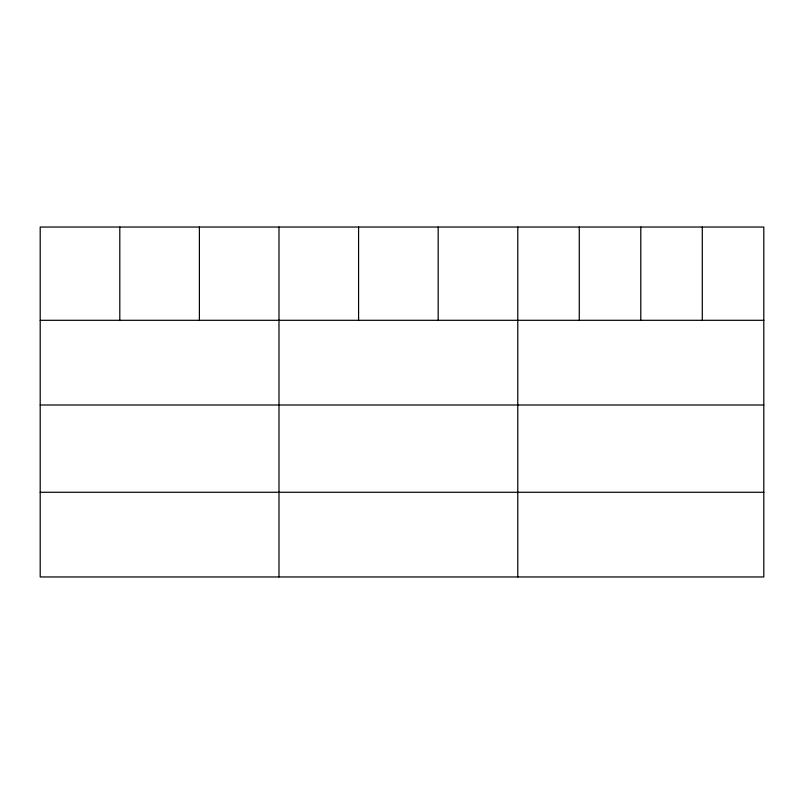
<?xml version="1.0" encoding="UTF-8"?>
<svg xmlns="http://www.w3.org/2000/svg" width="804" height="804" viewBox="0 0 804 804"><rect width="100%" height="100%" fill="white"/><g stroke="black" fill="none" stroke-linecap="round" stroke-linejoin="round"><path stroke-width="1.21" d="M763.8 320.304L763.8 576.96L40.2 576.96L40.2 227.04L763.8 227.04L763.8 320.304L40.2 320.304M40.2 405.005L763.8 405.005M40.2 492.269L763.8 492.269M702.294 227.04L702.294 320.304M640.788 227.04L640.788 320.304M579.282 227.04L579.282 320.304M517.776 227.04L517.776 576.96M438.18 227.04L438.18 320.304M358.584 227.04L358.584 320.304M278.988 227.04L278.988 576.96M199.392 227.04L199.392 320.304M119.796 227.04L119.796 320.304"/></g></svg>
